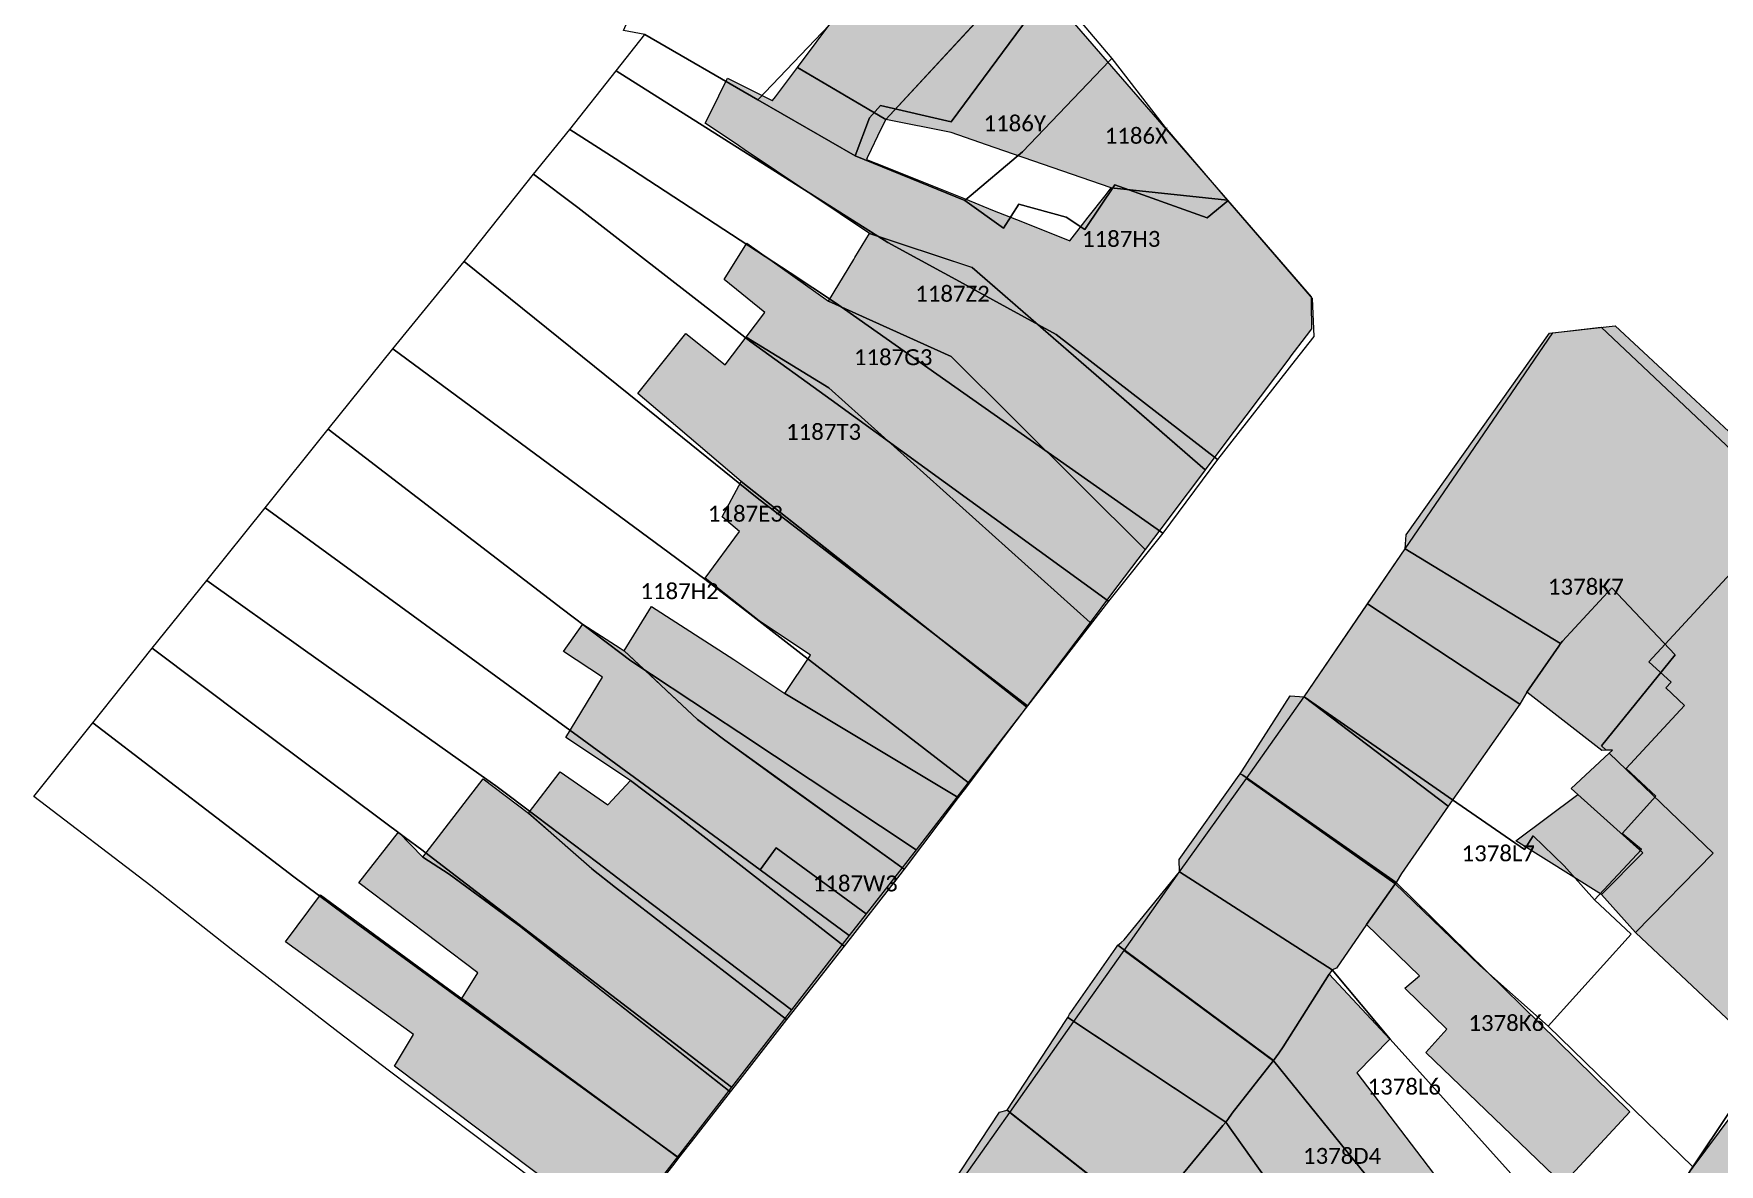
# Model space of a CAD drawing. Header units: metres. Extents: x 113120 to 240396, y 120329 to 242116.
# Drawn here: x 116321.7 to 116406.4, y 121704.6 to 121761.3 of the extents above; entities that cross this region are included whole.
import ezdxf

# ---------------------------------------------------------------- set-up
doc = ezdxf.new("R2010")
doc.units = ezdxf.units.M
doc.header["$LTSCALE"] = 3
for name, color, linetype, lineweight in [('Bpn_CaPa', 78, 'Continuous', 0), ('Bpn_ReBu', 4, 'Continuous', 0), ('Bpt_CaNu', 7, 'Continuous', 0), ('Hachure bâtiment', 11, 'Continuous', 0)]:
    doc.layers.add(name, color=color, linetype=linetype, lineweight=lineweight)
doc.styles.add('Legend', font='')
doc.styles.get('Legend').set_extended_font_data('Calibri')

msp = doc.modelspace()

# ---------------------------------------------------------------- hatches: boundary and pattern name
at = {"layer": 'Hachure bâtiment'}
h = msp.add_hatch(color=256, dxfattribs=at)
h.dxf.hatch_style = 1
h.paths.add_polyline_path([(116370.025, 121762.994), (116364.492, 121757.028), (116361.4, 121758.847), (116360.053, 121759.64), (116361.988, 121762.214), (116361.994, 121762.215), (116364.505, 121762.459), (116368.957, 121767.633), (116370.3, 121766.083), (116371.551, 121764.639)])
h = msp.add_hatch(color=256, dxfattribs=at)
h.dxf.hatch_style = 1
h.paths.add_polyline_path([(116371.551, 121764.639), (116381.654, 121752.972), (116375.809, 121753.588), (116369.935, 121755.623), (116367.784, 121756.369), (116364.492, 121757.028)])
h = msp.add_hatch(color=256, dxfattribs=at)
h.dxf.hatch_style = 1
h.paths.add_polyline_path([(116358.948, 121758.169), (116360.053, 121759.64), (116364.492, 121757.028), (116364.32, 121756.671), (116364.086, 121756.189), (116363.758, 121755.512), (116363.559, 121755.101), (116363.521, 121755.021), (116363.994, 121754.831), (116365.713, 121754.142), (116368.48, 121753.034), (116369.862, 121752.48), (116371.36, 121751.88), (116373.74, 121750.927), (116374.093, 121751.38), (116374.663, 121752.114), (116375.505, 121753.196), (116375.809, 121753.588), (116381.654, 121752.972), (116385.858, 121748.118), (116385.859, 121747.8), (116385.867, 121746.506), (116385.613, 121746.17), (116384.795, 121745.084), (116384.782, 121745.068), (116382.584, 121742.152), (116381.73, 121741.018), (116380.538, 121739.436), (116378.225, 121741.443), (116371.143, 121747.588), (116370.364, 121748.264), (116368.837, 121749.589), (116368.774, 121749.61), (116363.672, 121751.308), (116362.201, 121752.296), (116357.39, 121755.526), (116357.105, 121755.717), (116355.43, 121756.841), (116356.02, 121758.026), (116356.116, 121758.218), (116356.551, 121759.093), (116358.797, 121757.977), (116358.802, 121757.975)])
h = msp.add_hatch(color=256, dxfattribs=at)
h.dxf.hatch_style = 1
h.paths.add_polyline_path([(116367.783, 121745.127), (116361.623, 121747.906), (116362.883, 121749.998), (116362.941, 121750.094), (116363.672, 121751.308), (116368.744, 121749.62), (116368.837, 121749.589), (116380.538, 121739.436), (116380.502, 121739.389), (116378.803, 121737.135), (116378.724, 121737.029), (116377.527, 121735.441)])
h = msp.add_hatch(color=256, dxfattribs=at)
h.dxf.hatch_style = 1
h.paths.add_polyline_path([(116359.82, 121749.181), (116361.623, 121747.906), (116367.783, 121745.127), (116377.527, 121735.441), (116375.787, 121733.134), (116374.76, 121731.77), (116361.632, 121743.545), (116357.481, 121746.089), (116358.42, 121747.33), (116356.383, 121748.996), (116357.514, 121750.813)])
h = msp.add_hatch(color=256, dxfattribs=at)
h.dxf.hatch_style = 1
h.paths.add_polyline_path([(116374.76, 121731.77), (116374.037, 121730.812), (116371.56, 121727.525), (116357.237, 121738.849), (116354.055, 121741.559), (116352.049, 121743.269), (116354.449, 121746.275), (116356.436, 121744.707), (116357.481, 121746.089), (116361.632, 121743.545)])
h = msp.add_hatch(color=256, dxfattribs=at)
h.dxf.hatch_style = 1
h.paths.add_polyline_path([(116410.631, 121737.829), (116410.733, 121737.218), (116416.883, 121731.626), (116417.685, 121730.812), (116436.357, 121712.352), (116423.875, 121696.001), (116423.722, 121695.995), (116421.057, 121698.487), (116409.016, 121709.746), (116402.152, 121716.2), (116406.046, 121720.186), (116400.823, 121725.206), (116400.99, 121725.362), (116400.673, 121725.35), (116400.443, 121725.571), (116404.14, 121730.143), (116400.965, 121733.512), (116398.489, 121730.825), (116398.381, 121730.706), (116390.58, 121735.472), (116390.629, 121736.166), (116397.828, 121746.303), (116401.119, 121746.668)])
h = msp.add_hatch(color=256, dxfattribs=at)
h.dxf.hatch_style = 1
h.paths.add_polyline_path([(116368.242, 121723.123), (116368.131, 121722.975), (116359.433, 121728.204), (116360.716, 121730.133), (116358.141, 121731.844), (116355.418, 121734), (116357.153, 121736.337), (116356.276, 121737.08), (116357.237, 121738.849), (116358.359, 121737.962), (116363.314, 121734.044), (116371.56, 121727.525), (116371.337, 121727.229), (116370.074, 121725.553), (116370.004, 121725.461), (116368.98, 121724.101), (116368.542, 121723.52)])
h = msp.add_hatch(color=256, dxfattribs=at)
h.dxf.hatch_style = 1
h.paths.add_polyline_path([(116398.381, 121730.706), (116398.292, 121730.577), (116396.694, 121728.265), (116396.332, 121727.667), (116388.685, 121732.698), (116390.58, 121735.472)])
h = msp.add_hatch(color=256, dxfattribs=at)
h.dxf.hatch_style = 1
h.paths.add_polyline_path([(116404.14, 121730.143), (116400.443, 121725.571), (116400.673, 121725.35), (116400.453, 121725.341), (116396.694, 121728.265), (116398.292, 121730.577), (116398.381, 121730.706), (116398.489, 121730.825), (116400.965, 121733.512)], flags=17)
h = msp.add_hatch(color=256, dxfattribs=at)
h.dxf.hatch_style = 1
h.paths.add_polyline_path([(116365.42, 121719.378), (116356.408, 121725.851), (116355.043, 121726.89), (116351.362, 121730.352), (116352.733, 121732.571), (116356.858, 121729.915), (116359.433, 121728.204), (116368.131, 121722.975)])
h = msp.add_hatch(color=256, dxfattribs=at)
h.dxf.hatch_style = 1
h.paths.add_polyline_path([(116396.332, 121727.667), (116392.743, 121722.549), (116385.501, 121728.036), (116388.685, 121732.698)])
h = msp.add_hatch(color=256, dxfattribs=at)
h.dxf.hatch_style = 1
h.paths.add_polyline_path([(116350.267, 121729.014), (116348.304, 121730.318), (116349.276, 121731.68), (116351.157, 121730.483), (116351.362, 121730.352), (116352.83, 121728.971), (116353.506, 121728.335), (116355.043, 121726.89), (116356.408, 121725.851), (116359.044, 121723.957), (116365.414, 121719.383), (116365.42, 121719.378), (116365.197, 121719.093), (116362.402, 121715.518), (116353.926, 121722.125), (116351.682, 121723.836), (116348.431, 121725.986)])
h = msp.add_hatch(color=256, dxfattribs=at)
h.dxf.hatch_style = 1
h.paths.add_polyline_path([(116385.501, 121728.036), (116392.743, 121722.549), (116390.401, 121719.162), (116390.135, 121718.715), (116382.434, 121724.099), (116382.295, 121724.161), (116382.393, 121724.313), (116384.807, 121728.084)])
h = msp.add_hatch(color=256, dxfattribs=at)
h.dxf.hatch_style = 1
h.paths.add_polyline_path([(116406.046, 121720.186), (116402.152, 121716.2), (116400.44, 121718.112), (116402.508, 121720.196), (116399.243, 121723.137), (116398.916, 121723.432), (116400.823, 121725.206)], flags=17)
h = msp.add_hatch(color=256, dxfattribs=at)
h.dxf.hatch_style = 1
h.paths.add_polyline_path([(116356.927, 121708.514), (116356.683, 121708.201), (116347.981, 121715.054), (116346.094, 121716.54), (116342.566, 121719.122), (116341.241, 121719.982), (116344.278, 121723.916), (116346.557, 121722.199), (116347.552, 121721.319), (116349.726, 121719.396), (116350.928, 121718.468), (116359.516, 121711.826)])
h = msp.add_hatch(color=256, dxfattribs=at)
h.dxf.hatch_style = 1
h.paths.add_polyline_path([(116362.402, 121715.518), (116361.849, 121714.81), (116360.766, 121713.424), (116359.516, 121711.826), (116350.928, 121718.468), (116349.726, 121719.396), (116348.531, 121720.453), (116346.557, 121722.199), (116348.143, 121724.262), (116350.539, 121722.61), (116351.682, 121723.836), (116353.926, 121722.125)])
h = msp.add_hatch(color=256, dxfattribs=at)
h.dxf.hatch_style = 1
h.paths.add_polyline_path([(116382.434, 121724.099), (116390.135, 121718.715), (116389.957, 121718.477), (116388.642, 121716.607), (116387.134, 121714.415), (116386.907, 121714.329), (116379.247, 121719.245), (116379.222, 121719.859), (116382.164, 121723.978), (116382.295, 121724.161)])
h = msp.add_hatch(color=256, dxfattribs=at)
h.dxf.hatch_style = 1
h.paths.add_polyline_path([(116399.243, 121723.137), (116402.508, 121720.196), (116400.44, 121718.112), (116396.145, 121720.8)], flags=17)
h = msp.add_hatch(color=256, dxfattribs=at)
h.dxf.hatch_style = 1
h.paths.add_polyline_path([(116344.012, 121714.171), (116338.037, 121718.7), (116340.019, 121721.232), (116341.241, 121719.982), (116342.566, 121719.122), (116344.91, 121717.407), (116345.678, 121716.845), (116346.094, 121716.54), (116356.683, 121708.201), (116355.067, 121706.134), (116354.899, 121705.919), (116354.089, 121704.883), (116343.211, 121712.884)])
h = msp.add_hatch(color=256, dxfattribs=at)
h.dxf.hatch_style = 1
h.paths.add_polyline_path([(116386.907, 121714.329), (116386.769, 121714.112), (116384.45, 121710.461), (116384.233, 121710.144), (116383.963, 121709.779), (116376.149, 121715.557), (116376.315, 121715.698), (116376.464, 121715.825), (116379.247, 121719.245)])
h = msp.add_hatch(color=256, dxfattribs=at)
h.dxf.hatch_style = 1
h.paths.add_polyline_path([(116354.089, 121704.883), (116353.9, 121704.642), (116352.392, 121702.712), (116351.064, 121701.013), (116339.819, 121709.496), (116340.784, 121711.087), (116334.349, 121715.729), (116336.108, 121718.09), (116342.285, 121713.563), (116343.211, 121712.884)])
h = msp.add_hatch(color=256, dxfattribs=at)
h.dxf.hatch_style = 1
h.paths.add_polyline_path([(116401.867, 121707.201), (116398.5, 121703.568), (116391.617, 121710.168), (116392.667, 121711.351), (116390.567, 121713.401), (116391.3, 121714.018), (116388.642, 121716.607), (116389.957, 121718.477), (116390.135, 121718.715)])
h = msp.add_hatch(color=256, dxfattribs=at)
h.dxf.hatch_style = 1
h.paths.add_polyline_path([(116383.963, 121709.779), (116381.895, 121707.127), (116381.677, 121706.81), (116381.569, 121706.679), (116373.639, 121711.93), (116373.72, 121712.092), (116373.824, 121712.24), (116376.045, 121715.409), (116376.149, 121715.557)])
h = msp.add_hatch(color=256, dxfattribs=at)
h.dxf.hatch_style = 1
h.paths.add_polyline_path([(116389.817, 121710.851), (116388.15, 121709.151), (116392.8, 121703.051), (116390.5, 121701.668), (116392.02, 121699.339), (116390.117, 121698.168), (116387.717, 121701.501), (116386.278, 121700.222), (116384.967, 121701.818), (116382.467, 121700.151), (116383.55, 121698.701), (116382.667, 121698.101), (116387.55, 121690.801), (116385.65, 121688.901), (116379.767, 121697.168), (116378.267, 121696.101), (116380.7, 121693.401), (116380, 121692.868), (116380.967, 121691.851), (116379.6, 121690.768), (116378.017, 121692.551), (116374.067, 121687.851), (116376.95, 121685.201), (116376.3, 121684.451), (116378.95, 121682.151), (116378.134, 121681.05), (116378, 121680.868), (116377.1, 121681.901), (116376.502, 121681.261), (116372.617, 121684.801), (116370.667, 121682.851), (116366.003, 121686.675), (116368.088, 121689.338), (116369.44, 121688.239), (116372.677, 121691.832), (116372.907, 121691.842), (116376.423, 121696.138), (116376.008, 121696.89), (116376.459, 121697.139), (116378.231, 121700.825), (116377.259, 121702.016), (116378.726, 121703.767), (116379.039, 121703.627), (116381.425, 121706.506), (116381.569, 121706.679), (116381.677, 121706.81), (116381.895, 121707.127), (116383.963, 121709.779), (116384.233, 121710.144), (116384.45, 121710.461), (116386.769, 121714.112)])
h = msp.add_hatch(color=256, dxfattribs=at)
h.dxf.hatch_style = 1
h.paths.add_polyline_path([(116381.569, 121706.679), (116381.425, 121706.506), (116379.039, 121703.627), (116378.726, 121703.767), (116377.259, 121702.016), (116370.585, 121707.28), (116373.537, 121711.774), (116373.639, 121711.93)], flags=17)
h = msp.add_hatch(color=256, dxfattribs=at)
h.dxf.hatch_style = 1
h.paths.add_polyline_path([(116421.057, 121698.487), (116418.4, 121695.418), (116411.5, 121697.101), (116404.35, 121703.501), (116409.016, 121709.746)])
h = msp.add_hatch(color=256, dxfattribs=at)
h.dxf.hatch_style = 1
h.paths.add_polyline_path([(116377.259, 121702.016), (116378.231, 121700.825), (116376.459, 121697.139), (116376.008, 121696.89), (116367.821, 121703.399), (116367.815, 121703.552), (116370.204, 121707.187), (116370.585, 121707.28)], flags=17)

# ---------------------------------------------------------------- linework, layer by layer
at = {"layer": 'Bpn_CaPa'}
for points in [[(116365.784, 121772.378), (116365.42, 121771.946), (116361.165, 121766.975), (116360.348, 121766.021), (116363.095, 121763.286), (116358.067, 121758.017), (116352.401, 121761.285), (116351.317, 121761.5), (116352.587, 121764.364), (116352.988, 121765.268), (116353.391, 121766.177), (116354.622, 121768.953), (116360.869, 121777.268), (116361.332, 121777.884), (116365.784, 121772.378)], [(116372.774, 121763.733), (116372.645, 121763.497), (116367.785, 121756.912), (116364.227, 121757.728), (116363.676, 121757.107), (116362.957, 121755.195), (116358.067, 121758.017), (116363.095, 121763.286), (116364.111, 121764.39), (116365.794, 121762.61), (116369.432, 121767.255), (116369.675, 121767.566), (116372.774, 121763.733)], [(116372.774, 121763.733), (116375.847, 121760.096), (116375.737, 121759.972), (116371.368, 121755.401), (116368.464, 121752.952), (116362.957, 121755.195), (116363.676, 121757.107), (116364.227, 121757.728), (116367.785, 121756.912), (116372.645, 121763.497), (116372.774, 121763.733)], [(116352.401, 121761.285), (116358.067, 121758.017), (116362.957, 121755.195), (116368.464, 121752.952), (116370.404, 121751.569), (116371.182, 121752.779), (116373.548, 121752.122), (116374.492, 121751.503), (116375.994, 121753.744), (116380.643, 121752.09), (116381.675, 121752.938), (116385.914, 121748.045), (116385.992, 121746.125), (116385.052, 121744.934), (116381.15, 121739.958), (116373.057, 121746.223), (116368.978, 121748.455), (116368.928, 121748.481), (116364.6, 121750.85), (116350.946, 121759.472), (116352.401, 121761.285)], [(116381.15, 121739.958), (116378.41, 121736.261), (116367.509, 121743.923), (116361.967, 121747.817), (116359.685, 121749.324), (116350.907, 121755.059), (116348.619, 121756.523), (116350.946, 121759.472), (116364.6, 121750.85), (116368.928, 121748.481), (116368.978, 121748.455), (116373.057, 121746.223), (116381.15, 121739.958)], [(116381.675, 121752.938), (116380.643, 121752.09), (116375.994, 121753.744), (116374.492, 121751.503), (116373.548, 121752.122), (116371.182, 121752.779), (116370.404, 121751.569), (116368.464, 121752.952), (116371.368, 121755.401), (116375.737, 121759.972), (116375.847, 121760.096), (116378.518, 121756.631), (116381.675, 121752.938)], [(116346.799, 121754.274), (116348.619, 121756.523), (116350.907, 121755.059), (116359.685, 121749.324), (116361.967, 121747.817), (116367.509, 121743.923), (116378.41, 121736.261), (116375.683, 121732.838), (116361.753, 121742.941), (116357.717, 121745.867), (116349.026, 121752.602), (116346.799, 121754.274)], [(116346.799, 121754.274), (116349.026, 121752.602), (116357.717, 121745.867), (116361.753, 121742.941), (116375.683, 121732.838), (116371.609, 121727.587), (116358.043, 121738.024), (116352.198, 121742.751), (116343.317, 121749.9), (116346.799, 121754.274)], [(116339.736, 121745.504), (116343.317, 121749.9), (116352.198, 121742.751), (116358.043, 121738.024), (116371.609, 121727.587), (116368.624, 121723.74), (116360.233, 121730.208), (116357.662, 121732.203), (116355.4, 121733.95), (116339.736, 121745.504)], [(116400.095, 121717.845), (116398.572, 121719.543), (116397.014, 121721.047), (116396.567, 121720.367), (116392.962, 121722.865), (116385.5, 121728.035), (116390.58, 121735.471), (116393.837, 121740.239), (116397.991, 121746.32), (116400.425, 121746.59), (116409.996, 121737.567), (116403.637, 121730.681), (116402.812, 121729.786), (116403.942, 121728.777), (116403.667, 121728.482), (116404.608, 121727.603), (116401.675, 121724.431), (116403.176, 121723.042), (116401.469, 121721.18), (116402.451, 121720.373), (116400.095, 121717.845)], [(116366.013, 121720.357), (116357.112, 121726.255), (116355.785, 121727.131), (116351.695, 121729.839), (116348.248, 121732.449), (116336.498, 121741.47), (116339.736, 121745.504), (116355.4, 121733.95), (116357.662, 121732.203), (116360.233, 121730.208), (116368.624, 121723.74), (116366.013, 121720.357)], [(116333.331, 121737.523), (116336.498, 121741.47), (116348.248, 121732.449), (116351.695, 121729.839), (116355.785, 121727.131), (116357.112, 121726.255), (116366.013, 121720.357), (116363.505, 121717.138), (116358.991, 121720.453), (116358.181, 121719.349), (116354.064, 121722.371), (116349.247, 121725.91), (116333.331, 121737.523)], [(116333.331, 121737.523), (116349.247, 121725.91), (116354.064, 121722.371), (116358.181, 121719.349), (116362.663, 121716.058), (116359.758, 121712.313), (116351.257, 121718.76), (116350.027, 121719.698), (116346.937, 121722.036), (116344.917, 121723.567), (116344.176, 121724.092), (116335.236, 121730.423), (116330.398, 121733.869), (116333.331, 121737.523)], [(116356.751, 121708.439), (116342.65, 121719.235), (116341.197, 121720.345), (116340.379, 121720.956), (116332.447, 121726.886), (116327.653, 121730.473), (116330.398, 121733.869), (116335.236, 121730.423), (116344.176, 121724.092), (116344.917, 121723.567), (116346.937, 121722.036), (116350.027, 121719.698), (116351.257, 121718.76), (116359.758, 121712.313), (116356.751, 121708.439)], [(116324.669, 121726.731), (116327.653, 121730.473), (116332.447, 121726.886), (116340.379, 121720.956), (116341.197, 121720.345), (116342.65, 121719.235), (116356.751, 121708.439), (116354.03, 121704.931), (116343.224, 121712.788), (116337.895, 121716.662), (116334.763, 121718.995), (116324.669, 121726.731)], [(116400.095, 121717.845), (116401.93, 121716.111), (116397.765, 121711.498), (116394.322, 121714.545), (116390.053, 121718.657), (116382.603, 121723.939), (116385.5, 121728.035), (116392.962, 121722.865), (116396.567, 121720.367), (116397.014, 121721.047), (116398.572, 121719.543), (116400.095, 121717.845)], [(116324.669, 121726.731), (116334.763, 121718.995), (116337.895, 121716.662), (116343.224, 121712.788), (116354.03, 121704.931), (116350.798, 121700.765), (116339.577, 121709.24), (116336.981, 121711.219), (116331.705, 121715.297), (116327.577, 121718.544), (116321.702, 121723.031), (116324.669, 121726.731)], [(116400.924, 121698.553), (116398.723, 121700.958), (116389.818, 121710.85), (116386.907, 121714.328), (116379.247, 121719.244), (116382.603, 121723.939), (116390.053, 121718.657), (116394.322, 121714.545), (116397.765, 121711.498), (116402.075, 121707.291), (116405.02, 121704.439), (116404.385, 121703.469), (116402.892, 121701.349), (116400.924, 121698.553)], [(116358.181, 121719.349), (116358.991, 121720.453), (116363.505, 121717.138), (116362.663, 121716.058), (116358.181, 121719.349)], [(116400.924, 121698.553), (116399.462, 121696.431), (116398.07, 121694.307), (116396.949, 121692.816), (116395.899, 121694.285), (116390.298, 121701.918), (116389.5, 121702.907), (116383.989, 121709.733), (116376.46, 121715.292), (116379.247, 121719.244), (116386.907, 121714.328), (116389.818, 121710.85), (116398.723, 121700.958), (116400.924, 121698.553)], [(116395.31, 121690.664), (116394.156, 121689.15), (116392.717, 121691.85), (116386.203, 121700.157), (116381.569, 121706.678), (116373.945, 121711.727), (116376.46, 121715.292), (116383.989, 121709.733), (116389.5, 121702.907), (116390.298, 121701.918), (116395.899, 121694.285), (116396.949, 121692.816), (116395.31, 121690.664)], [(116370.729, 121707.166), (116373.945, 121711.727), (116381.569, 121706.678), (116386.203, 121700.157), (116392.717, 121691.85), (116394.156, 121689.15), (116391.441, 121685.595), (116391.185, 121685.298), (116386.448, 121692.451), (116384.367, 121690.717), (116382, 121694.32), (116378.231, 121700.824), (116377.259, 121702.015), (116370.729, 121707.166)], [(116423.679, 121696.172), (116418.467, 121689.35), (116402.892, 121701.349), (116404.385, 121703.469), (116405.02, 121704.439), (116408.682, 121709.893), (116421.139, 121698.41), (116423.679, 121696.172)], [(116367.981, 121703.271), (116370.729, 121707.166), (116377.259, 121702.015), (116378.231, 121700.824), (116382, 121694.32), (116384.367, 121690.717), (116381.85, 121687.983), (116375.562, 121695.316), (116376.307, 121696.236), (116376.057, 121696.446), (116367.981, 121703.271)]]:
    msp.add_lwpolyline(points, close=True, dxfattribs=at)
msp.add_lwpolyline([(116408.682, 121709.893), (116405.02, 121704.439), (116402.075, 121707.291), (116397.765, 121711.498), (116401.93, 121716.111), (116400.095, 121717.845), (116400.095, 121717.845), (116402.451, 121720.373), (116401.469, 121721.18), (116403.176, 121723.042), (116401.675, 121724.431), (116404.608, 121727.603), (116403.667, 121728.482), (116403.942, 121728.777), (116402.812, 121729.786), (116403.637, 121730.681), (116409.996, 121737.567)], dxfattribs=at)
at = {"layer": 'Bpn_ReBu'}
for points in [[(116370.025, 121762.994), (116364.492, 121757.028), (116361.4, 121758.847), (116360.053, 121759.64), (116361.988, 121762.214), (116361.994, 121762.215), (116364.505, 121762.459), (116368.957, 121767.633), (116370.3, 121766.083), (116371.551, 121764.639), (116370.025, 121762.994)], [(116371.551, 121764.639), (116381.654, 121752.972), (116375.809, 121753.588), (116369.935, 121755.623), (116367.784, 121756.369), (116364.492, 121757.028), (116371.551, 121764.639)], [(116358.948, 121758.169), (116360.053, 121759.64), (116364.492, 121757.028), (116364.32, 121756.671), (116364.086, 121756.189), (116363.758, 121755.512), (116363.559, 121755.101), (116363.521, 121755.021), (116363.994, 121754.831), (116365.713, 121754.142), (116368.48, 121753.034), (116369.862, 121752.48), (116371.36, 121751.88), (116373.74, 121750.927), (116374.093, 121751.38), (116374.663, 121752.114), (116375.505, 121753.196), (116375.809, 121753.588), (116381.654, 121752.972), (116385.858, 121748.118), (116385.859, 121747.8), (116385.867, 121746.506), (116385.613, 121746.17), (116384.795, 121745.084), (116384.782, 121745.068), (116382.584, 121742.152), (116381.73, 121741.018), (116380.538, 121739.436), (116378.225, 121741.443), (116371.143, 121747.588), (116370.364, 121748.264), (116368.837, 121749.589), (116368.774, 121749.61), (116363.672, 121751.308), (116362.201, 121752.296), (116357.39, 121755.526), (116357.105, 121755.717), (116355.43, 121756.841), (116356.02, 121758.026), (116356.116, 121758.218), (116356.551, 121759.093), (116358.797, 121757.977), (116358.802, 121757.975), (116358.948, 121758.169)], [(116367.783, 121745.127), (116361.623, 121747.906), (116362.883, 121749.998), (116362.941, 121750.094), (116363.672, 121751.308), (116368.744, 121749.62), (116368.837, 121749.589), (116380.538, 121739.436), (116380.502, 121739.389), (116378.803, 121737.135), (116378.724, 121737.029), (116377.527, 121735.441), (116367.783, 121745.127)], [(116359.82, 121749.181), (116361.623, 121747.906), (116367.783, 121745.127), (116377.527, 121735.441), (116375.787, 121733.134), (116374.76, 121731.77), (116361.632, 121743.545), (116357.481, 121746.089), (116358.42, 121747.33), (116356.383, 121748.996), (116357.514, 121750.813), (116359.82, 121749.181)], [(116374.76, 121731.77), (116374.037, 121730.812), (116371.56, 121727.525), (116357.237, 121738.849), (116354.055, 121741.559), (116352.049, 121743.269), (116354.449, 121746.275), (116356.436, 121744.707), (116357.481, 121746.089), (116361.632, 121743.545), (116374.76, 121731.77)], [(116410.631, 121737.829), (116410.733, 121737.218), (116416.883, 121731.626), (116417.685, 121730.812), (116436.357, 121712.352), (116423.875, 121696.001), (116423.722, 121695.995), (116421.057, 121698.487), (116409.016, 121709.746), (116402.152, 121716.2), (116406.046, 121720.186), (116400.823, 121725.206), (116400.99, 121725.362), (116400.673, 121725.35), (116400.443, 121725.571), (116404.14, 121730.143), (116400.965, 121733.512), (116398.489, 121730.825), (116398.381, 121730.706), (116390.58, 121735.472), (116390.629, 121736.166), (116397.828, 121746.303), (116401.119, 121746.668), (116410.631, 121737.829)], [(116368.242, 121723.123), (116368.131, 121722.975), (116359.433, 121728.204), (116360.716, 121730.133), (116358.141, 121731.844), (116355.418, 121734), (116357.153, 121736.337), (116356.276, 121737.08), (116357.237, 121738.849), (116358.359, 121737.962), (116363.314, 121734.044), (116371.56, 121727.525), (116371.337, 121727.229), (116370.074, 121725.553), (116370.004, 121725.461), (116368.98, 121724.101), (116368.542, 121723.52), (116368.242, 121723.123)], [(116398.381, 121730.706), (116398.292, 121730.577), (116396.694, 121728.265), (116396.332, 121727.667), (116388.685, 121732.698), (116390.58, 121735.472), (116398.381, 121730.706)], [(116404.14, 121730.143), (116400.443, 121725.571), (116400.673, 121725.35), (116400.453, 121725.341), (116396.694, 121728.265), (116398.292, 121730.577), (116398.381, 121730.706), (116398.489, 121730.825), (116400.965, 121733.512), (116404.14, 121730.143)], [(116365.42, 121719.378), (116356.408, 121725.851), (116355.043, 121726.89), (116351.362, 121730.352), (116352.733, 121732.571), (116356.858, 121729.915), (116359.433, 121728.204), (116368.131, 121722.975), (116365.42, 121719.378)], [(116396.332, 121727.667), (116392.743, 121722.549), (116385.501, 121728.036), (116388.685, 121732.698), (116396.332, 121727.667)], [(116350.267, 121729.014), (116348.304, 121730.318), (116349.276, 121731.68), (116351.157, 121730.483), (116351.362, 121730.352), (116352.83, 121728.971), (116353.506, 121728.335), (116355.043, 121726.89), (116356.408, 121725.851), (116359.044, 121723.957), (116365.414, 121719.383), (116365.42, 121719.378), (116365.197, 121719.093), (116362.402, 121715.518), (116353.926, 121722.125), (116351.682, 121723.836), (116348.431, 121725.986), (116350.267, 121729.014)], [(116385.501, 121728.036), (116392.743, 121722.549), (116390.401, 121719.162), (116390.135, 121718.715), (116382.434, 121724.099), (116382.295, 121724.161), (116382.393, 121724.313), (116384.807, 121728.084), (116385.501, 121728.036)], [(116406.046, 121720.186), (116402.152, 121716.2), (116400.44, 121718.112), (116402.508, 121720.196), (116399.243, 121723.137), (116398.916, 121723.432), (116400.823, 121725.206), (116406.046, 121720.186)], [(116356.927, 121708.514), (116356.683, 121708.201), (116347.981, 121715.054), (116346.094, 121716.54), (116342.566, 121719.122), (116341.241, 121719.982), (116344.278, 121723.916), (116346.557, 121722.199), (116347.552, 121721.319), (116349.726, 121719.396), (116350.928, 121718.468), (116359.516, 121711.826), (116356.927, 121708.514)], [(116362.402, 121715.518), (116361.849, 121714.81), (116360.766, 121713.424), (116359.516, 121711.826), (116350.928, 121718.468), (116349.726, 121719.396), (116348.531, 121720.453), (116346.557, 121722.199), (116348.143, 121724.262), (116350.539, 121722.61), (116351.682, 121723.836), (116353.926, 121722.125), (116362.402, 121715.518)], [(116382.434, 121724.099), (116390.135, 121718.715), (116389.957, 121718.477), (116388.642, 121716.607), (116387.134, 121714.415), (116386.907, 121714.329), (116379.247, 121719.245), (116379.222, 121719.859), (116382.164, 121723.978), (116382.295, 121724.161), (116382.434, 121724.099)], [(116399.243, 121723.137), (116402.508, 121720.196), (116400.44, 121718.112), (116396.145, 121720.8), (116399.243, 121723.137)], [(116344.012, 121714.171), (116338.037, 121718.7), (116340.019, 121721.232), (116341.241, 121719.982), (116342.566, 121719.122), (116344.91, 121717.407), (116345.678, 121716.845), (116346.094, 121716.54), (116356.683, 121708.201), (116355.067, 121706.134), (116354.899, 121705.919), (116354.089, 121704.883), (116343.211, 121712.884), (116344.012, 121714.171)], [(116386.907, 121714.329), (116386.769, 121714.112), (116384.45, 121710.461), (116384.233, 121710.144), (116383.963, 121709.779), (116376.149, 121715.557), (116376.315, 121715.698), (116376.464, 121715.825), (116379.247, 121719.245), (116386.907, 121714.329)], [(116354.089, 121704.883), (116353.9, 121704.642), (116352.392, 121702.712), (116351.064, 121701.013), (116339.819, 121709.496), (116340.784, 121711.087), (116334.349, 121715.729), (116336.108, 121718.09), (116342.285, 121713.563), (116343.211, 121712.884), (116354.089, 121704.883)], [(116401.867, 121707.201), (116398.5, 121703.568), (116391.617, 121710.168), (116392.667, 121711.351), (116390.567, 121713.401), (116391.3, 121714.018), (116388.642, 121716.607), (116389.957, 121718.477), (116390.135, 121718.715), (116401.867, 121707.201)], [(116383.963, 121709.779), (116381.895, 121707.127), (116381.677, 121706.81), (116381.569, 121706.679), (116373.639, 121711.93), (116373.72, 121712.092), (116373.824, 121712.24), (116376.045, 121715.409), (116376.149, 121715.557), (116383.963, 121709.779)], [(116381.569, 121706.679), (116381.425, 121706.506), (116379.039, 121703.627), (116378.726, 121703.767), (116377.259, 121702.016), (116370.585, 121707.28), (116373.537, 121711.774), (116373.639, 121711.93), (116381.569, 121706.679)], [(116421.057, 121698.487), (116418.4, 121695.418), (116411.5, 121697.101), (116404.35, 121703.501), (116409.016, 121709.746), (116421.057, 121698.487)], [(116377.259, 121702.016), (116378.231, 121700.825), (116376.459, 121697.139), (116376.008, 121696.89), (116367.821, 121703.399), (116367.815, 121703.552), (116370.204, 121707.187), (116370.585, 121707.28), (116377.259, 121702.016)]]:
    msp.add_lwpolyline(points, close=True, dxfattribs=at)
msp.add_lwpolyline([(116379.039, 121703.627), (116381.425, 121706.506), (116381.569, 121706.679), (116381.677, 121706.81), (116381.895, 121707.127), (116383.963, 121709.779), (116384.233, 121710.144), (116384.45, 121710.461), (116386.769, 121714.112), (116389.817, 121710.851), (116389.817, 121710.851), (116388.15, 121709.151), (116392.8, 121703.051)], dxfattribs=at)

# ---------------------------------------------------------------- texts
at = {"layer": 'Bpt_CaNu', "char_height": 0.8, "attachment_point": 7, "style": 'Legend'}
for s, insert in [('1186Y', (116369.402, 121756.422)), ('1186X', (116375.49, 121755.8)), ('1187H3', (116374.351, 121750.62)), ('1187Z2', (116365.973, 121747.866)), ('1187G3', (116362.893, 121744.68)), ('1187T3', (116359.487, 121740.93)), ('1187E3', (116355.558, 121736.82)), ('1187H2', (116352.171, 121732.931)), ('1378K7', (116397.748, 121733.154)), ('1378L7', (116393.414, 121719.766)), ('1187W3', (116360.827, 121718.255)), ('1378K6', (116393.755, 121711.246)), ('1378L6', (116388.692, 121708.052)), ('1378D4', (116385.448, 121704.574))]:
    msp.add_mtext(s, dxfattribs=dict(at, insert=insert))

doc.saveas('drawing.dxf')
